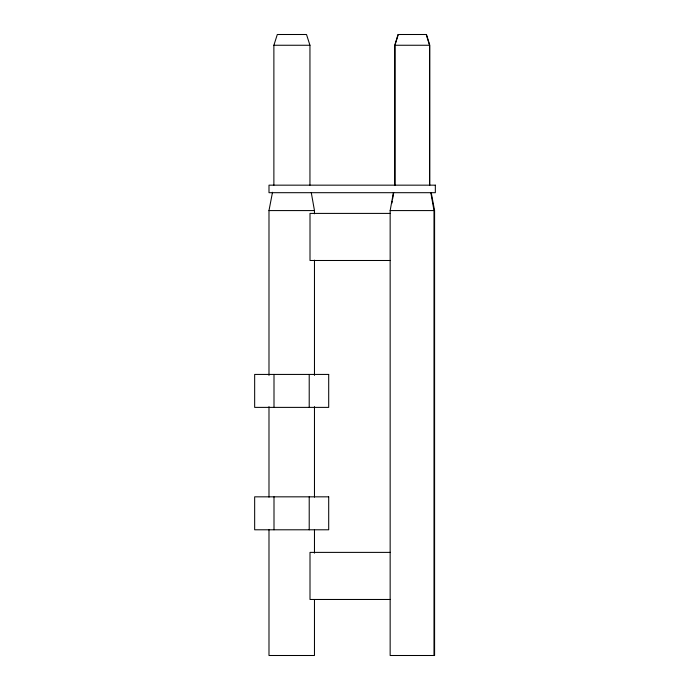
<?xml version="1.0" encoding="UTF-8"?>
<svg xmlns="http://www.w3.org/2000/svg" width="690" height="690" viewBox="0 0 690 690"><rect width="100%" height="100%" fill="white"/><g stroke="black" fill="none" stroke-linecap="round" stroke-linejoin="round"><path stroke-width="1.03" d="M391.911 203.171L392.265 201.049M392.627 198.927L393.697 192.579M431.19 192.579L434.588 210.579L434.588 655.5L390.152 655.5L390.152 210.579L393.421 192.579M268.988 375.403L268.988 210.579L272.507 192.277M394.758 185.162L394.758 45.255L398.061 34.5L426.48 34.5L429.792 45.255L429.792 185.162M395.258 44.272L398.268 34.5M273.878 185.162L273.878 45.255L277.302 34.5L306.515 34.5L309.948 45.255L309.948 185.162M273.878 45.255L309.948 45.255M394.758 45.255L429.525 45.255L429.525 185.162M268.988 210.579L314.468 210.579L314.468 213.814M390.152 210.579L433.993 210.579L433.993 655.5M390.48 213.408L310.008 213.408L310.008 260.492L390.48 260.492M390.48 552.388L310.008 552.388L310.008 599.472L390.48 599.472M426.222 34.5L429.525 45.255M311.268 192.579L314.468 210.579M430.827 192.579L433.993 210.579M394.956 45.255L394.956 185.162M314.468 260.139L314.468 375.403M314.468 406.652L314.468 497.136M314.468 529.454L314.468 553.156M314.468 599.481L314.468 655.5L268.988 655.5L268.988 529.454M309.215 374.429L309.215 407.385M309.215 496.834L309.215 529.791M273.999 374.429L273.999 407.385M273.999 496.834L273.999 529.791M268.988 406.652L268.988 497.136M435.338 185.162L268.997 185.162L268.997 192.691L435.338 192.691L435.338 185.162M328.699 374.429L254.662 374.429L254.662 407.385L328.699 407.385L328.699 374.429M328.699 496.834L254.662 496.834L254.662 529.791L328.699 529.791L328.699 496.834"/></g></svg>
